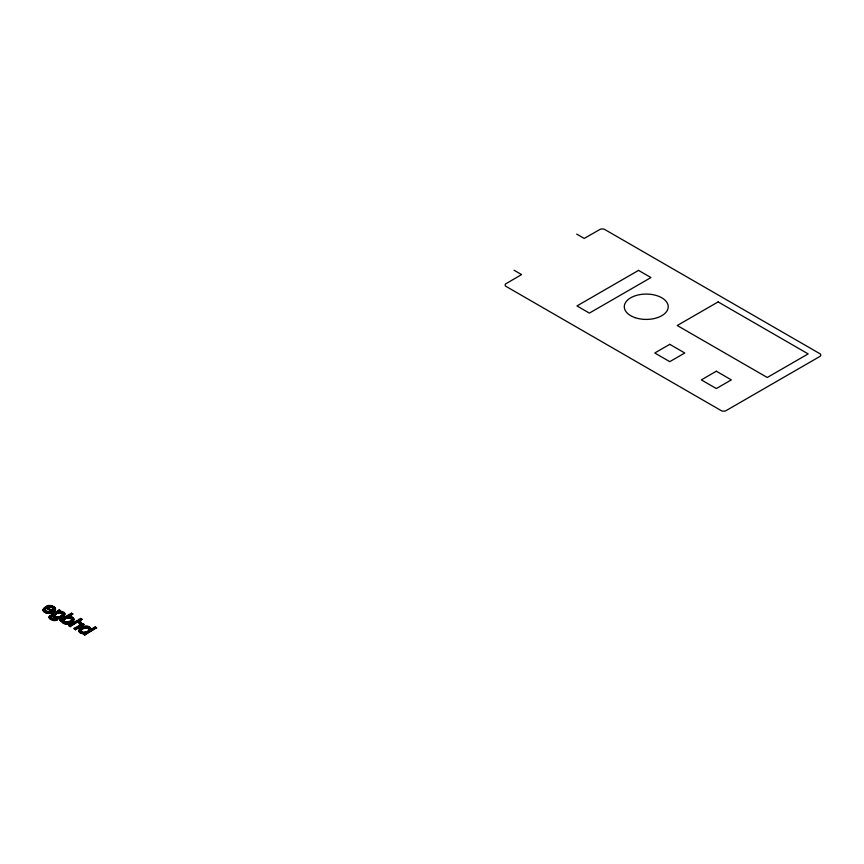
<?xml version="1.0" encoding="UTF-8"?>
<svg xmlns="http://www.w3.org/2000/svg" width="864" height="864" viewBox="0 0 864 864"><rect width="100%" height="100%" fill="white"/><g stroke="black" fill="none" stroke-linecap="round" stroke-linejoin="round"><path stroke-width="1.3" d="M81.464 627.62L79.348 630.094L79.315 631.379L83.484 633.204L83.57 634.36L84.65 633.733C70.168 633.366 88.214 620.05 90.86 629.413L90.688 628.214M60.458 611.917L60.502 610.664L59.26 609.952L49.313 616.486L49.432 618.343L52.553 620.341L56.981 620.136L55.609 618.754C52.736 620.233 48.6 616.259 53.309 614.974C53.687 625.471 74.347 611.831 59.281 611.377L59.281 611.971L62.489 612.241L62.489 611.636M83.84 632.308C97.578 630.299 81.281 622.771 81.194 631.703L83.84 632.912L81.194 631.109M81.194 631.703C80.114 626.432 93.69 627.556 87.61 631.876L87.61 631.282M71.734 619.974L71.734 619.369L70.038 621.734C73.375 620.503 71.226 616.388 68.234 617.339C65.092 615.946 62.618 622.987 63.45 620.104M45.122 609.455L45.392 611.194L45.522 608.828L44.161 608.04C40.532 612.446 49.108 614.822 52.132 612.598C60.718 609.131 49.626 602.143 45.198 607.241L51.44 611.442M51.17 617.609C50.544 618.797 52.013 615.416 53.309 615.568L53.309 614.974M63.418 621.119C64.012 616.961 71.172 617.987 71.766 618.937M54.508 614.984C53.698 617.89 56.246 610.816 59.357 612.187C61.949 610.556 63.536 616.345 62.694 613.343M62.813 613.742C61.906 616.669 56.819 618.203 54.594 615.784M62.046 621.961L62.003 620.622L60.88 621.27L59.681 619.974L60.88 620.665L62.003 620.028L62.046 621.961C66.982 628.776 81.443 617.036 68.429 616.475L68.429 617.08L71.453 617.393L71.453 616.799M90.86 628.819L90.763 629.467L95.224 626.886L96.574 627.664L84.78 635.062L83.57 634.36M53.19 616.302L53.309 615.568M49.194 617.706L49.313 616.486M53.374 609.466L52.477 610.178C40.111 607.327 55.058 604.422 53.374 609.466L53.374 610.06C54.648 607.295 49.442 606.733 47.833 607.975L51.538 610.222M43.2 610.092L43.675 609.12M43.211 609.995C45.587 614.434 53.579 613.246 55.469 608.926M62.046 621.367C65.092 624.823 71.831 623.387 73.775 619.456M53.19 615.708C55.253 619.963 62.921 618.116 64.67 614.272L64.476 613.051M54.508 615.589C56.03 613.148 60.458 611.518 62.694 613.948M45.522 608.828L45.079 610.643M49.313 617.08L50.296 615.298M80.708 622.048L81.248 624.413L82.771 623.527L84.024 624.845L75.546 629.737L74.185 628.355C75.46 627.307 82.998 624.942 78.754 622.577L80.708 622.048L81.486 624.208L81.486 622.976M74.185 628.949L79.326 625.936L79.834 624.899M52.175 614.639L59.26 609.952M59.281 611.377L60.502 610.664M59.281 611.971L60.502 611.269M59.681 619.974L71.474 613.17L72.814 613.948L68.429 617.08M60.75 619.952L70.405 614.39M68.429 616.475L72.814 613.948M68.85 625.266L77.328 620.384L78.667 621.151L70.189 626.648L68.85 625.266L70.189 626.044L78.667 621.151M78.948 619.445L80.644 618.462L82.004 619.25L80.298 620.827L78.948 619.445L80.298 620.233L82.004 619.25M68.85 625.871L70.967 624.65M73.084 623.419L77.328 620.978L78.667 621.756M74.185 628.355L75.546 629.132L84.024 624.24M91.876 629.413L94.111 628.128M83.484 633.204L84.65 633.139L83.57 633.766L84.78 634.468L96.574 627.664M45.392 610.589L48.319 611.69L51.44 610.848L45.198 607.241M63.536 620.914L66.215 622.134L70.038 621.14M49.194 617.112L52.553 619.736L56.981 619.542M83.549 627.296L82.501 627.696L82.501 627.102M48.233 606.474L46.861 606.971L46.861 606.377M84.575 632.286L84.575 632.88L86.108 632.556M46.04 611.69L47.509 612.22L47.509 611.615M54.875 616.14L55.901 617.328L55.901 616.734M64.282 622.199L64.865 621.875M90.688 628.808L88.668 626.735M576.688 234.09L584.204 238.432L600.296 229.252A4.028 2.322 0 0 1 604.325 229.252L820.26 353.916A4.028 2.322 0 0 1 820.26 356.238L725.652 410.864A4.028 2.322 0 0 1 721.624 410.864L505.688 286.189A4.028 2.322 0 0 1 505.688 283.867L521.597 274.579L514.08 270.238M96.574 628.258L95.224 626.886M45.522 609.422L44.161 608.04M56.981 620.136L55.609 618.754M55.436 608.872L53.892 606.571M73.764 619.434L72.349 617.22M63.342 612.619L64.033 613.116L64.033 612.511M80.071 623.732L80.125 625.082L78.754 622.577M90.245 627.664L90.245 628.258M89.532 627.145L89.532 627.739M89.273 628.711L89.348 630.126M89.143 629.975L89.143 630.569M88.981 628.355L88.981 628.949M88.787 630.418L88.787 631.012M88.528 628.031L88.528 628.625M87.934 627.75L87.934 628.344M87.728 626.454L87.728 627.048M87.286 627.566L87.286 628.171M86.746 626.314L86.746 626.908M86.584 627.491L86.584 628.085M85.828 627.512L85.828 628.106M85.687 626.303L85.687 626.908M85.352 632.167L85.352 632.761M85.039 627.62L85.039 628.214M84.78 634.468L84.78 635.062M84.607 626.443L84.607 627.037M84.262 627.826L84.262 628.43M83.16 632.243L83.16 632.837M82.771 623.527L82.771 624.121M82.728 628.517L82.728 629.122M82.534 632.07L82.534 632.675M82.415 633.107L82.415 633.701M81.972 631.811L81.972 632.416M81.594 629.37L81.594 629.964M81.497 631.476L81.497 632.081M81.421 632.848L81.421 633.452M81.227 622.469L81.227 623.063M81.259 629.813L81.259 630.407M81.076 630.266L81.054 631.303M80.644 618.462L80.644 619.067M80.536 628.236L80.536 628.83M80.514 632.426L80.514 633.031M80.298 620.233L80.298 620.827M80.147 621.778L80.147 622.382M79.79 623.354L79.79 623.948M79.823 628.862L79.823 629.456M79.79 631.93L79.79 632.524M79.326 625.342L79.326 625.936M79.348 629.5L79.348 630.094M79.315 631.379L79.315 631.973M79.099 630.148L79.088 631.379M78.602 625.806L78.602 626.4M77.328 620.384L77.328 620.978M75.546 629.132L75.546 629.737M73.764 618.84L73.775 620.05M73.526 618.257L73.526 618.851M73.548 620.093L73.548 620.687M73.062 617.717L73.062 618.322M73.094 620.708L73.094 621.302M72.425 621.313L72.425 621.907M71.626 618.527L71.626 619.121M71.474 613.17L71.474 613.764M71.539 619.823L71.539 620.428M71.528 621.907L71.528 622.501M71.323 618.16L71.323 618.754M71.194 620.276L71.194 620.87M70.859 617.825L70.859 618.419M70.492 616.529L70.492 617.134M70.448 622.458L70.448 623.052M70.286 617.555L70.286 618.16M70.189 626.044L70.189 626.648M69.66 617.393L69.66 617.987M69.487 616.421L69.487 617.026M69.358 622.868L69.358 623.473M68.969 617.317L68.969 617.911M68.526 621.81L67.759 622.609L67.759 622.015M68.234 617.339L68.234 617.933M68.256 623.149L68.256 623.743M67.457 617.458L67.457 618.052M67.154 623.29L67.154 623.884M66.971 622.123L66.971 622.717M66.69 617.663L66.69 618.268M66.215 622.134L66.215 622.728M66.074 623.29L66.074 623.884M65.513 622.058L65.513 622.652M65.167 618.365L65.167 618.959M65.048 623.149L65.048 623.743M64.692 613.634L64.67 614.866M64.422 614.92L64.422 615.514M64.098 622.868L64.098 623.462M63.947 615.557L63.947 616.151M64.001 619.218L64.001 619.823M63.828 621.281L63.828 621.875M63.655 619.661L63.655 620.255M63.245 616.172L63.245 616.766M63.212 622.447L63.212 623.041M62.402 612.986L62.402 613.58M62.564 614.606L62.197 615.643L62.197 615.038M62.478 621.918L62.478 622.523M62.316 616.777L62.316 617.371M61.949 612.662L61.949 613.256M62.003 620.028L61.884 621.346M61.528 611.41L61.528 612.004M61.376 612.392L61.376 612.986M61.29 617.296L61.29 617.89M60.988 615.924L60.988 616.518M60.88 620.665L60.88 621.27M60.75 612.22L60.75 612.824M60.242 617.684L60.242 618.278M60.08 612.155L60.08 612.749M59.357 612.187L59.357 612.781M59.465 616.626L58.698 617.425L58.698 616.831M59.173 617.944L59.173 618.538M58.612 612.306L58.612 612.911M57.942 616.95L57.942 617.544M58.072 618.073L58.072 618.667M57.845 612.533L57.845 613.127M57.208 616.972L57.208 617.576M57.002 618.073L57.002 618.667M56.527 616.896L56.527 617.501M56.279 613.256L56.279 613.85M56.311 619.812L56.311 620.406M56.03 617.954L56.03 618.548M55.609 619.985L55.609 620.579M55.436 608.278L55.469 609.52M55.253 609.584L55.253 610.178M55.328 616.464L55.328 617.058M55.166 607.673L55.166 608.267M55.08 614.131L55.08 614.725M55.145 617.706L55.145 618.3M54.864 620.06L54.864 620.654M54.659 607.1L54.659 607.694M54.799 610.232L54.799 610.826M54.713 614.563L54.713 615.157M54.464 615.406L54.464 616M54.356 617.339L54.356 617.933M54.108 610.859L54.108 611.453M54.097 620.05L54.097 620.644M53.644 608.321L53.6 609.692M53.698 616.853L53.698 617.458M53.46 607.954L53.46 608.558M53.309 616.324L53.309 616.918M53.32 619.942L53.32 620.536M53.19 611.464L53.19 612.058M52.866 615.233L52.866 615.827M52.693 607.316L52.693 607.91M52.618 606.01L52.618 606.604M52.553 619.736L52.553 620.341M52.132 611.993L52.132 612.598M52.121 618.386L52.121 618.98L51.548 617.998M51.624 616.086L51.624 616.691M51.592 606.884L51.592 607.478M51.192 605.696L51.192 606.29M51.062 612.392L51.062 612.986M51.03 616.864L50.998 617.836M51.041 619.067L51.041 619.661M50.285 606.755L50.285 607.349M50.296 611.377L49.194 612.241L49.194 611.636M50.058 618.397L50.058 618.991M49.972 612.652L49.972 613.246M49.691 605.653L49.691 606.247M49.712 615.87L49.712 616.475M49.432 617.749L49.432 618.343M48.967 606.917L48.967 607.522M48.859 612.77L48.859 613.364M48.319 611.69L48.319 612.295M47.768 612.749L47.768 613.343M46.742 611.42L46.742 612.014M46.732 612.587L46.732 613.181M45.76 612.284L45.76 612.878M44.842 611.842L44.842 612.436M44.194 611.41L44.194 612.004M43.708 610.956L43.708 611.55M43.362 609.012L43.362 609.606M43.373 610.492L43.373 611.086M43.2 609.498L43.211 610.589M638.528 270.389L576.958 305.942L589.378 313.114L650.948 277.56L638.528 270.389M718.124 301.914L677.246 325.512L767.275 377.492L808.153 353.894L718.124 301.914M669.762 344.336L654.761 352.998L669.762 361.66L684.774 352.998L669.762 344.336M716.332 371.218L701.33 379.89L716.332 388.552L731.333 379.89L716.332 371.218M635.137 317.671A21.956 12.668 0 0 0 668.218 306.85A21.956 12.668 0 0 0 635.44 295.715A21.956 12.668 0 0 0 635.137 317.671"/></g></svg>
